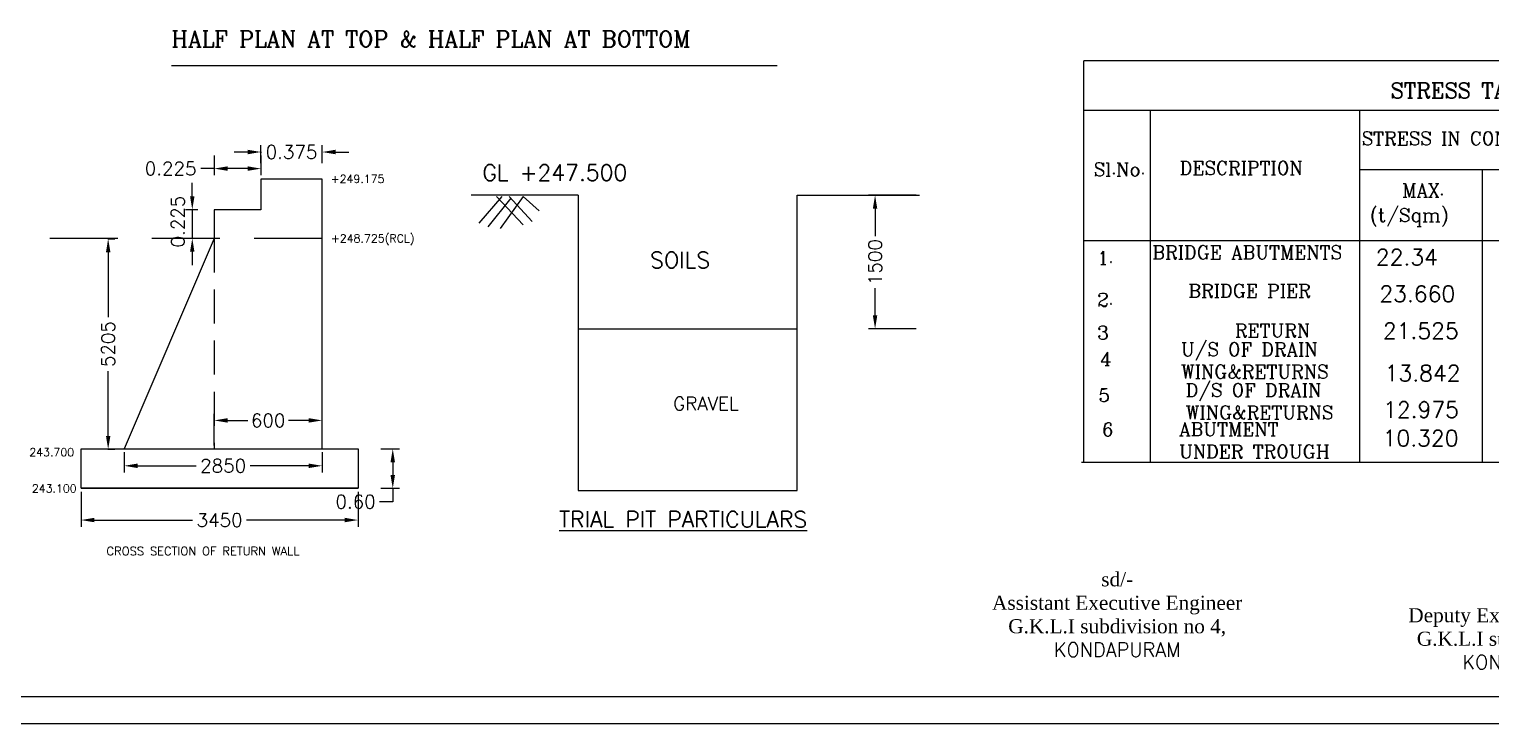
# Model space of a CAD drawing. Header units: inches. Extents: x 51525 to 54746, y 80446 to 81529.
# Drawn here: x 51670 to 51942.6, y 80978.5 to 81108 of the extents above; entities that cross this region are included whole.
import ezdxf

# ---------------------------------------------------------------- set-up
doc = ezdxf.new("R2010")
doc.units = ezdxf.units.IN
doc.header["$MEASUREMENT"] = 0
doc.linetypes.add('DASHED2', pattern=[9.525, 6.35, -3.175])
doc.layers.add('table border', color=1, linetype='Continuous')
doc.styles.add('RC', font='romanc.shx')
doc.styles.add('rs', font='romans.shx')
doc.styles.get("Standard").update_dxf_attribs({"font": 'romans.shx'})
doc.dimstyles.new('ISO-25', dxfattribs={"dimtxt": 2.5, "dimasz": 2.5, "dimexe": 1.25, "dimexo": 0.625, "dimtad": 1, "dimtxsty": 'Standard', "dimcen": 2.5, "dimadec": 0, "dimazin": 0, "dimtfac": 1, "dimtmove": 0, "dimatfit": 3, "dimfxl": 1, "dimarcsym": 0})

# ---------------------------------------------------------------- blocks, each defined once
blk = doc.blocks.new('*D257')
at = {"color": 0, "lineweight": -2, "transparency": 16777216}
for p, q in [((51687.7, 81029.19), (51687.7, 81025.39)), ((51724.62, 81029.19), (51724.62, 81025.39)), ((51690.2, 81026.64), (51701.13, 81026.64)), ((51722.12, 81026.64), (51711.19, 81026.64))]:
    blk.add_line(p, q, dxfattribs=at)
at = {"color": 0, "transparency": 16777216}
for points in [[(51690.2, 81027.05), (51690.2, 81026.22), (51687.7, 81026.64)], [(51722.12, 81027.05), (51722.12, 81026.22), (51724.62, 81026.64)]]:
    blk.add_solid(points, dxfattribs=at)
at = {"color": 0, "transparency": 16777216, "insert": (51706.16, 81026.64), "char_height": 2.5, "attachment_point": 5}
blk.add_mtext('2850', dxfattribs=at)
blk = doc.blocks.new('*D258')
at = {"color": 0, "lineweight": -2, "transparency": 16777216}
for p, q in [((51679.65, 81021.81), (51679.65, 81015.27)), ((51731.33, 81021.81), (51731.33, 81015.27)), ((51682.15, 81016.52), (51700.46, 81016.52)), ((51728.83, 81016.52), (51710.52, 81016.52))]:
    blk.add_line(p, q, dxfattribs=at)
at = {"color": 0, "transparency": 16777216}
for points in [[(51682.15, 81016.94), (51682.15, 81016.11), (51679.65, 81016.52)], [(51728.83, 81016.94), (51728.83, 81016.11), (51731.33, 81016.52)]]:
    blk.add_solid(points, dxfattribs=at)
at = {"color": 0, "transparency": 16777216, "insert": (51705.49, 81016.52), "char_height": 2.5, "attachment_point": 5}
blk.add_mtext('3450', dxfattribs=at)
blk = doc.blocks.new('*D259')
at = {"color": 0, "lineweight": -2, "transparency": 16777216}
for p, q in [((51704.48, 81030.44), (51704.48, 81036.35)), ((51706.98, 81035.1), (51710.77, 81035.1)), ((51722.12, 81035.1), (51718.33, 81035.1)), ((51724.62, 81030.44), (51724.62, 81036.35))]:
    blk.add_line(p, q, dxfattribs=at)
at = {"color": 0, "transparency": 16777216}
for points in [[(51706.98, 81035.52), (51706.98, 81034.69), (51704.48, 81035.1)], [(51722.12, 81035.52), (51722.12, 81034.69), (51724.62, 81035.1)]]:
    blk.add_solid(points, dxfattribs=at)
at = {"color": 0, "transparency": 16777216, "insert": (51714.55, 81035.1), "char_height": 2.5, "attachment_point": 5}
blk.add_mtext('600', dxfattribs=at)
blk = doc.blocks.new('*D247')
at = {"color": 0, "lineweight": -2, "transparency": 16777216}
for p, q in [((51713.21, 81083.1), (51713.21, 81086.4)), ((51724.62, 81083.1), (51724.62, 81086.4)), ((51710.71, 81085.15), (51708.21, 81085.15)), ((51713.21, 81085.15), (51713.29, 81085.15)), ((51724.62, 81085.15), (51724.54, 81085.15)), ((51727.12, 81085.15), (51729.62, 81085.15))]:
    blk.add_line(p, q, dxfattribs=at)
at = {"color": 0, "transparency": 16777216}
for points in [[(51710.71, 81085.57), (51710.71, 81084.73), (51713.21, 81085.15)], [(51727.12, 81085.57), (51727.12, 81084.73), (51724.62, 81085.15)]]:
    blk.add_solid(points, dxfattribs=at)
at = {"color": 0, "transparency": 16777216, "insert": (51718.91, 81085.15), "char_height": 2.5, "attachment_point": 5}
blk.add_mtext('0.375', dxfattribs=at)
blk = doc.blocks.new('*D248')
at = {"color": 0, "lineweight": -2, "transparency": 16777216}
for p, q in [((51704.48, 81084.52), (51704.48, 81080.81)), ((51713.21, 81084.52), (51713.21, 81080.81)), ((51704.48, 81082.06), (51701.98, 81082.06)), ((51710.71, 81082.06), (51706.98, 81082.06))]:
    blk.add_line(p, q, dxfattribs=at)
at = {"color": 0, "transparency": 16777216}
for points in [[(51706.98, 81082.48), (51706.98, 81081.64), (51704.48, 81082.06)], [(51710.71, 81082.48), (51710.71, 81081.64), (51713.21, 81082.06)]]:
    blk.add_solid(points, dxfattribs=at)
at = {"color": 0, "transparency": 16777216, "insert": (51696.36, 81082.06), "char_height": 2.5, "attachment_point": 5}
blk.add_mtext('0.225', dxfattribs=at)
blk = doc.blocks.new('*D260')
at = {"color": 0, "lineweight": -2, "transparency": 16777216}
for p, q in [((51700.4, 81076.9), (51700.4, 81079.4)), ((51701.42, 81074.4), (51699.15, 81074.4)), ((51700.4, 81074.4), (51700.4, 81069.04)), ((51703.86, 81069.04), (51699.15, 81069.04)), ((51700.4, 81066.54), (51700.4, 81064.04))]:
    blk.add_line(p, q, dxfattribs=at)
at = {"color": 0, "transparency": 16777216}
for points in [[(51699.98, 81076.9), (51700.81, 81076.9), (51700.4, 81074.4)], [(51699.98, 81066.54), (51700.81, 81066.54), (51700.4, 81069.04)]]:
    blk.add_solid(points, dxfattribs=at)
at = {"color": 0, "transparency": 16777216, "insert": (51697.72, 81072.18), "char_height": 2.5, "attachment_point": 5, "rotation": 90}
blk.add_mtext('0.225', dxfattribs=at)
blk = doc.blocks.new('*D249')
at = {"color": 0, "lineweight": -2, "transparency": 16777216}
for p, q in [((51735.56, 81029.81), (51739.04, 81029.81)), ((51737.79, 81027.31), (51737.79, 81024.94)), ((51735.56, 81022.44), (51739.04, 81022.44)), ((51737.79, 81022.44), (51737.79, 81019.94)), ((51737.79, 81019.94), (51735.29, 81019.94))]:
    blk.add_line(p, q, dxfattribs=at)
at = {"color": 0, "transparency": 16777216}
for points in [[(51737.37, 81027.31), (51738.21, 81027.31), (51737.79, 81029.81)], [(51737.37, 81024.94), (51738.21, 81024.94), (51737.79, 81022.44)]]:
    blk.add_solid(points, dxfattribs=at)
at = {"color": 0, "transparency": 16777216, "insert": (51730.86, 81019.94), "char_height": 2.5, "attachment_point": 5}
blk.add_mtext('0.60', dxfattribs=at)
blk = doc.blocks.new('*D250')
at = {"color": 0, "lineweight": -2, "transparency": 16777216}
for p, q in [((51684.67, 81068.97), (51685.96, 81068.97)), ((51684.71, 81066.47), (51684.71, 81054.37)), ((51684.71, 81032.21), (51684.71, 81044.31)), ((51684.67, 81029.71), (51685.96, 81029.71))]:
    blk.add_line(p, q, dxfattribs=at)
at = {"color": 0, "transparency": 16777216}
for points in [[(51684.3, 81066.47), (51685.13, 81066.47), (51684.71, 81068.97)], [(51684.3, 81032.21), (51685.13, 81032.21), (51684.71, 81029.71)]]:
    blk.add_solid(points, dxfattribs=at)
at = {"color": 0, "transparency": 16777216, "insert": (51684.71, 81049.34), "char_height": 2.5, "attachment_point": 5, "rotation": 90}
blk.add_mtext('5205', dxfattribs=at)
blk = doc.blocks.new('*D282')
at = {"color": 0, "lineweight": -2, "transparency": 16777216}
for p, q in [((51835.4, 81077.09), (51826.5, 81077.09)), ((51827.75, 81074.59), (51827.75, 81069.48)), ((51827.75, 81054.67), (51827.75, 81059.78)), ((51835.4, 81052.17), (51826.5, 81052.17))]:
    blk.add_line(p, q, dxfattribs=at)
at = {"color": 0, "transparency": 16777216}
for points in [[(51827.33, 81074.59), (51828.16, 81074.59), (51827.75, 81077.09)], [(51827.33, 81054.67), (51828.16, 81054.67), (51827.75, 81052.17)]]:
    blk.add_solid(points, dxfattribs=at)
at = {"color": 0, "transparency": 16777216, "insert": (51827.75, 81064.63), "char_height": 2.5, "attachment_point": 5, "rotation": 90}
blk.add_mtext('1500', dxfattribs=at)

msp = doc.modelspace()

# ---------------------------------------------------------------- linework, layer by layer
at = {"color": 0}
msp.add_line((51696.51, 81101.284), (51809.51, 81101.284), dxfattribs=at)
for p, q in [((51724.618, 81080.099), (51713.208, 81080.099)), ((51713.208, 81080.099), (51713.208, 81074.4)), ((51724.618, 81029.813), (51724.618, 81080.099)), ((51772.387, 81077.093), (51752.442, 81077.093)), ((51758.161, 81076.848), (51753.852, 81071.881)), ((51759.819, 81076.517), (51755.51, 81071.218)), ((51757.167, 81076.848), (51762.139, 81071.55)), ((51762.139, 81076.848), (51757.83, 81070.887)), ((51759.487, 81076.848), (51763.796, 81072.212)), ((51762.139, 81076.848), (51765.122, 81074.199)), ((51772.387, 81077.093), (51772.387, 81022.059)), ((51813.228, 81022.059), (51813.228, 81077.093)), ((51813.228, 81077.093), (51836.022, 81077.093)), ((51713.208, 81074.4), (51704.483, 81074.4)), ((51704.483, 81074.4), (51704.483, 81069.036)), ((51704.483, 81069.036), (51687.704, 81029.813)), ((51772.469, 81052.165), (51813.274, 81052.165)), ((51679.651, 81029.813), (51731.329, 81029.813)), ((51679.651, 81022.437), (51679.651, 81029.813)), ((51731.329, 81029.813), (51731.329, 81022.437)), ((51731.329, 81022.437), (51679.651, 81022.437)), ((51679.651, 81022.437), (51731.329, 81022.437)), ((51679.651, 81022.437), (51731.329, 81022.437)), ((51772.387, 81022.059), (51813.228, 81022.059))]:
    msp.add_line(p, q)
at = {"linetype": 'DASHED2', "ltscale": 2}
msp.add_line((51724.618, 81069.036), (51672.939, 81069.036), dxfattribs=at)
at = {"linetype": 'DASHED2'}
msp.add_line((51704.483, 81069.036), (51704.483, 81029.813), dxfattribs=at)
for points in [[(51525.257, 81506.467), (52249.215, 81506.467), (52249.215, 80978.535), (51525.257, 80978.535)], [(51530.257, 81501.467), (52244.215, 81501.467), (52244.215, 80983.535), (51530.257, 80983.535)]]:
    msp.add_lwpolyline(points, close=True)
at = {"layer": 'table border', "color": 0}
for p, q in [((51866.709, 81027.272), (51866.709, 81102.151)), ((52011.664, 81102.151), (51866.709, 81102.151)), ((51866.709, 81092.965), (52011.664, 81092.965)), ((51879.102, 81027.272), (51879.102, 81092.965)), ((51918.164, 81027.272), (51918.164, 81092.965)), ((52011.664, 81081.83), (51918.164, 81081.83)), ((51941.034, 81027.272), (51941.034, 81081.83)), ((52011.664, 81068.562), (51866.709, 81068.562)), ((52011.187, 81027.272), (51866.232, 81027.272))]:
    msp.add_line(p, q, dxfattribs=at)

# ---------------------------------------------------------------- texts
at = {"color": 0, "style": 'RC'}
for s, height, p in [('HALF PLAN AT TOP & HALF PLAN AT BOTTOM', 3, (51696.51, 81104.726)), ('STRESS TABLE', 2.85714, (51923.917, 81095.196)), ('STRESS IN CONCRETE', 2.5, (51918.505, 81086.441)), ('DESCRIPTION', 2.5, (51884.564, 81080.923)), ('Sl.No.', 2.5, (51868.518, 81080.66)), ('   MAX. ', 2.5, (51920.461, 81076.759)), ('(t/Sqm)', 2.5, (51919.985, 81072.116)), ('BRIDGE ABUTMENTS', 2.5, (51879.473, 81065.192)), ('1.', 2.5, (51869.185, 81064.157)), ('2.', 2.5, (51869.185, 81056.356)), ('BRIDGE PIER', 2.5, (51886.199, 81058.025)), ('3', 2.5, (51869.185, 81050.217)), ('RETURN', 2.5, (51894.852, 81050.614)), ('4', 2.5, (51869.719, 81045.34)), ('5', 2.5, (51869.424, 81038.542)), ('6', 2.5, (51870.095, 81032.172)), ('CROSS SECTION OF RETURN WALL', 1.575, (51684.399, 81009.948))]:
    msp.add_text(s, height=height, dxfattribs=at).set_placement(p)
at = {"color": 0, "linetype": 'DASHED2', "ltscale": 0.2, "style": 'rs'}
for s, p in [('+249.175', (51726.209, 81079.389)), ('+248.725(RCL)', (51726.246, 81068.296)), ('243.700', (51670, 81028.422)), ('243.100', (51670.485, 81021.656))]:
    msp.add_text(s, height=1.5, dxfattribs=at).set_placement(p)
at = {"attachment_point": 1, "style": 'rs'}
for s, insert, char_height, width in [('GL +247.500', (51754.515, 81082.808), 3, 30.63841), ('{\\H0.6x;22.34}', (51921.154, 81067.03), 5, 18.41122), ('SOILS', (51785.797, 81066.507), 3, 22.539), ('{\\H0.6x;23.660}', (51921.811, 81060.206), 5, 18.41122), ('{\\H0.6x;21.525}', (51922.469, 81053.309), 5, 18.41122), ('{\\H0.6x;13.842}', (51922.801, 81045.407), 5, 18.41122), ('GRAVEL', (51790.099, 81039.483), 2.5, 29.33526), ('{\\H0.6x;12.975}', (51922.506, 81038.61), 5, 18.41122), ('{\\H0.6x;10.320}', (51922.424, 81033.284), 5, 18.41122), ('{\\LTRIAL PIT PARTICULARS}', (51768.819, 81018.165), 3, 82.70764)]:
    msp.add_mtext(s, dxfattribs=dict(at, insert=insert, char_height=char_height, width=width))
at = {"color": 0, "char_height": 2.5, "width": 32.80628, "attachment_point": 1, "style": 'RC'}
for s, insert in [('U/S OF DRAIN WING&RETURNS', (51884.782, 81049.613)), ('D/S OF DRAIN WING&RETURNS', (51885.677, 81042.009)), ('ABUTMENT UNDER TROUGH', (51884.451, 81034.705))]:
    msp.add_mtext(s, dxfattribs=dict(at, insert=insert))
at = {"color": 0, "char_height": 2.625, "attachment_point": 5}
for s, insert in [('{\\fTimes New Roman|b0|i0|c0|p18;\\Psd/-\\PAssistant Executive Engineer\\PG.K.L.I subdivision no 4,\\P}KONDAPURAM', (51872.907, 81001.098)), ('{\\fTimes New Roman|b0|i0|c0|p18;\\Psd/-\\PDeputy Executive Engineer\\PG.K.L.I subdivision no 4,\\P}KONDAPURAM', (51949.116, 80998.772))]:
    msp.add_mtext(s, dxfattribs=dict(at, insert=insert))

# ---------------------------------------------------------------- dimensions: what is measured, and where the dimension line sits
for base, p1, p2, text, picture, middle in [((51713.208, 81085.149), (51724.618, 81082.473), (51713.208, 81082.473), '0.375', '*D247', (51718.913, 81085.149)), ((51704.483, 81082.061), (51713.208, 81085.149), (51704.483, 81085.149), '0.225', '*D248', (51696.358, 81082.061)), ((51724.618, 81035.103), (51704.483, 81029.813), (51724.618, 81029.813), '600', '*D259', (51714.551, 81035.103)), ((51724.618, 81026.637), (51687.704, 81029.813), (51724.618, 81029.813), '2850', '*D257', (51706.161, 81026.637)), ((51731.329, 81016.525), (51679.651, 81022.437), (51731.329, 81022.437), '3450', '*D258', (51705.49, 81016.525))]:
    dim = msp.add_linear_dim(base=base, p1=p1, p2=p2, text=text, dimstyle='ISO-25', override={"dimtad": 0, "dimtoh": 1})
    dim.commit()
    dim.dimension.update_dxf_attribs({"geometry": picture, "text_midpoint": middle})
dim = msp.add_linear_dim(base=(51700.396, 81069.036), p1=(51702.044, 81074.4), p2=(51704.483, 81069.036), angle=90, text='0.225', dimstyle='ISO-25', override={"dimtad": 0, "dimtoh": 1, "dimtmove": 2})
dim.commit()
dim.dimension.update_dxf_attribs({"geometry": '*D260', "text_midpoint": (51697.717, 81072.179), "dimtype": 160})
for base, p1, p2, text, picture, middle in [((51827.746, 81052.165), (51836.022, 81077.093), (51836.022, 81052.165), '1500', '*D282', (51827.746, 81064.629)), ((51684.713, 81029.707), (51684.042, 81068.967), (51684.042, 81029.707), '5205', '*D250', (51684.713, 81049.337)), ((51737.791, 81022.437), (51734.937, 81029.813), (51734.937, 81022.437), '0.60', '*D249', (51730.857, 81019.937))]:
    dim = msp.add_linear_dim(base=base, p1=p1, p2=p2, angle=90, text=text, dimstyle='ISO-25', override={"dimtad": 0, "dimtoh": 1})
    dim.commit()
    dim.dimension.update_dxf_attribs({"geometry": picture, "text_midpoint": middle})

doc.saveas('drawing.dxf')
